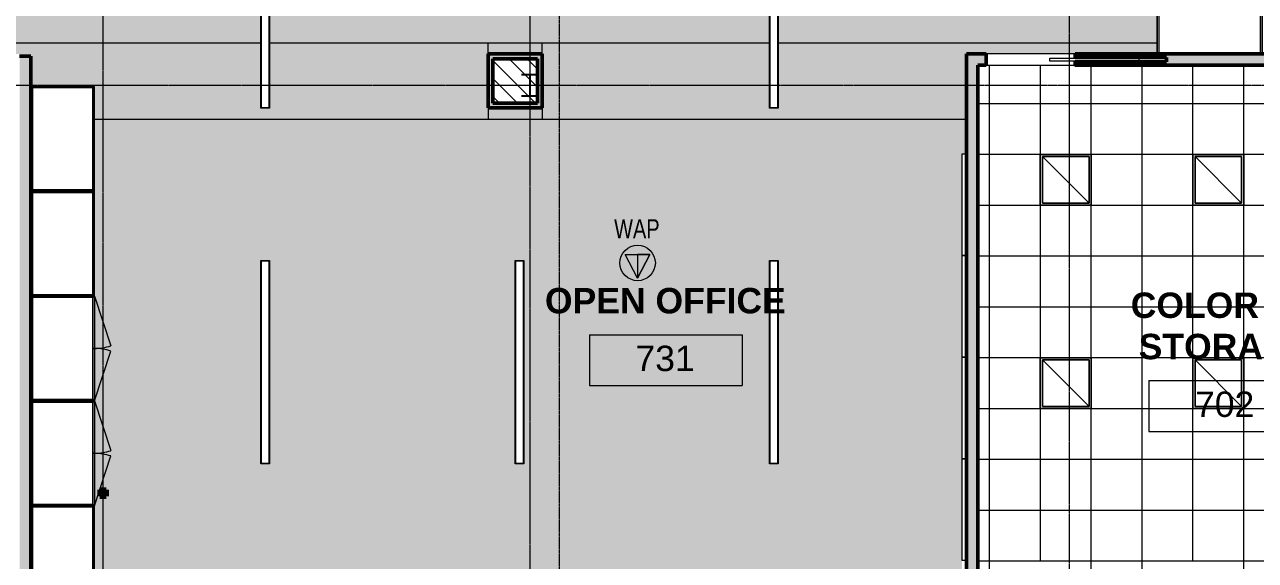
# Model space of a CAD drawing. Header units: inches. Extents: x -956 to 1409, y -1120 to 895.
# Drawn here: x -127 to 453, y 298 to 551 of the extents above; entities that cross this region are included whole.
import ezdxf

# ---------------------------------------------------------------- set-up
doc = ezdxf.new("R2010")
doc.units = ezdxf.units.IN
doc.header["$MEASUREMENT"] = 0
doc.linetypes.add('Grid Line', pattern=[0.875, 0.5, -0.125, 0.125, -0.125])
doc.linetypes.add('Grid Line 1_4_', pattern=[0.4375, 0.25, -0.0625, 0.0625, -0.0625])
for name, color, linetype, lineweight in [('A-ANNO-NOTE', 131, 'Continuous', 9), ('A-AREA-IDEN', 2, 'Continuous', 9), ('A-CLNG', 13, 'Continuous', 13), ('A-CLNG-PATT', 13, 'Continuous', 13), ('A-DETL-THIN', 151, 'Continuous', 9), ('A-DOOR', 31, 'Continuous', 13), ('A-DOOR-FRAM', 31, 'Continuous', 20), ('A-GENM', 13, 'Continuous', 13), ('A-WALL-PATT', 111, 'Continuous', 13), ('E-LITE-EQPM', 33, 'Continuous', 9), ('I-WALL', 2, 'Continuous', 13), ('Q-CASE', 31, 'Continuous', 9), ('S-COLS', 52, 'Continuous', 13), ('S-COLS-SYMB', 171, 'Continuous', 20), ('S-GRID', 1, 'Continuous', 9)]:
    doc.layers.add(name, color=color, linetype=linetype, lineweight=lineweight)
doc.styles.add('Arial_1', font='arial.ttf', dxfattribs={"width": 0.75, "height": 9})
doc.styles.add('Arial_2', font='arial.ttf', dxfattribs={"height": 12})
doc.styles.add('Arial_B', font='arialbd.ttf', dxfattribs={"height": 12})
pattern_1 = [(0, (0, 0), (30.72, 7.68), [1.267, -21.773, 1.267, -21.773, -122.88]), (0, (0, 0), (30.72, 7.68), [-46.08, 1.267, -44.813, 1.267, -21.773, -53.76]), (0, (0, 0), (30.72, 7.68), [-115.2, 1.267, -14.093, 1.267, -37.133]), (120, (11.52, 3.84), (-22.011075, 22.7643), [1.267, -21.773, 1.267, -21.773, -122.88]), (120, (11.52, 3.84), (-22.011075, 22.7643), [-46.08, 1.267, -44.813, 1.267, -21.773, -53.76]), (120, (11.52, 3.84), (-22.011075, 22.7643), [-115.2, 1.267, -14.093, 1.267, -37.133]), (240, (15.36, 19.2), (-8.708925, -30.4443), [1.267, -21.773, 1.267, -21.773, -122.88]), (240, (15.36, 19.2), (-8.708925, -30.4443), [-46.08, 1.267, -44.813, 1.267, -21.773, -53.76]), (240, (15.36, 19.2), (-8.708925, -30.4443), [-115.2, 1.267, -14.093, 1.267, -37.133])]

# ---------------------------------------------------------------- blocks, each defined once
blk = doc.blocks.new('Lighting - Pendant-Finelite-HP4-D - HP-4 D-8_-SO-3000K-120-FA-SC-3361575-7TH FLOOR TELECOM RCP')
at = {"layer": 'E-LITE-EQPM', "color": 9}
for p, q in [((48, 2), (-48, 2)), ((-48, 2), (-48, -2)), ((47.875, 1.875), (-47.875, 1.875)), ((-47.875, 1.875), (-47.875, -1.875)), ((-47.875, 1.875), (47.875, 1.875)), ((-47.875, -1.875), (-47.875, 1.875)), ((47.875, -1.875), (47.875, 1.875)), ((47.875, 1.875), (47.875, -1.875)), ((48, -2), (48, 2)), ((-48, -2), (48, -2)), ((-47.875, -1.875), (47.875, -1.875)), ((47.875, -1.875), (-47.875, -1.875))]:
    blk.add_line(p, q, dxfattribs=at)
blk = doc.blocks.new('Single-Pocket - 42_ x 96_-4614894-7TH FLOOR TELECOM RCP')
at = {"layer": 'A-DOOR', "color": 53, "lineweight": 20}
for p, q in [((-51, -0.69), (-51, 0.69)), ((-51, 0.69), (-9, 0.69)), ((-9, 0.69), (-9, -0.69)), ((-9, -0.69), (-51, -0.69))]:
    blk.add_line(p, q, dxfattribs=at)
at = {"layer": 'A-DOOR-FRAM', "color": 53}
for p, q in [((-21, 2.69), (-21, 0.96)), ((-20.25, 2.69), (-21, 2.69)), ((-21, 0.96), (-20.25, 0.96)), ((-20.25, 0.96), (-20.25, 2.69)), ((21.75, 2.69), (21, 2.69)), ((21, 2.69), (21, -2.69)), ((21.75, -2.69), (21.75, 2.69)), ((-21.04, -0.96), (-21.04, -2.69)), ((-20.25, -0.96), (-21.04, -0.96)), ((-21.04, -2.69), (-20.25, -2.69)), ((-20.25, -2.69), (-20.25, -0.96)), ((21, -2.69), (21.75, -2.69))]:
    blk.add_line(p, q, dxfattribs=at)
blk = doc.blocks.new('Generic Model Wood Closet - 2_-6__ x 4_-1 1_2__-3487227-7TH FLOOR TELECOM RCP')
at = {"layer": 'Q-CASE', "color": 9}
for p, q in [((-24.75, 15), (-1.25, 22.76)), ((24.75, 15), (1.25, 22.76)), ((24.75, 15), (-24.75, 15)), ((-24.75, 15), (-24.75, -15)), ((24, 14.25), (-24, 14.25)), ((-24, 14.25), (-24, -14.25)), ((24, -14.25), (24, 14.25)), ((24.75, -15), (24.75, 15)), ((-24.75, -15), (24.75, -15)), ((-24, -14.25), (24, -14.25))]:
    blk.add_line(p, q, dxfattribs=at)
at = {"layer": 'Q-CASE', "color": 53, "lineweight": 20}
for p, q in [((-24.75, 15), (0, 15)), ((-24.75, 14.25), (-24.75, 15)), ((0, 14.25), (-24.75, 14.25)), ((-24.75, -15), (-24.75, 14.25)), ((-24.75, 14.25), (-24, 14.25)), ((-24, 14.25), (-24, -14.25)), ((0, 15), (24.75, 15)), ((0, 14.25), (0, 15)), ((0, 15), (0, 14.25)), ((24.75, 14.25), (0, 14.25)), ((24, -14.25), (24, 14.25)), ((24, 14.25), (24.75, 14.25)), ((24.75, 15), (24.75, 14.25)), ((24.75, 14.25), (24.75, -15)), ((-24, -14.25), (24, -14.25))]:
    blk.add_line(p, q, dxfattribs=at)
at = {"layer": 'Q-CASE', "color": 9}
for centre, start, end in [((-24.75, 15), 360, 18.27483), ((24.75, 15), 161.72517, 180)]:
    blk.add_arc(centre, 24.75, start, end, dxfattribs=at)
blk = doc.blocks.new('Troffer Light - Prismatic - 2_x2__4 Lamp_ - 120V-4726274-7TH FLOOR TELECOM RCP')
at = {"layer": 'E-LITE-EQPM', "color": 9}
for p, q in [((-12.74, -14.34), (-12.74, 9.66)), ((-12.74, 9.66), (11.26, 9.66)), ((10.26, 8.66), (-11.74, 8.66)), ((-11.74, 8.66), (-11.74, -13.34)), ((-11.74, 8.66), (10.26, -13.34)), ((-11.74, -13.34), (-11.74, 8.66)), ((-11.74, 8.66), (10.26, 8.66)), ((10.26, -13.34), (10.26, 8.66)), ((10.26, 8.66), (10.26, -13.34)), ((11.26, 9.66), (11.26, -14.34)), ((11.26, -14.34), (-12.74, -14.34)), ((-11.74, -13.34), (10.26, -13.34)), ((10.26, -13.34), (-11.74, -13.34))]:
    blk.add_line(p, q, dxfattribs=at)
blk = doc.blocks.new('Generic Model Wood Closet - 2_-6__ x 4_-1 1_2__ - no doors-3515474-7TH FLOOR TELECOM RCP')
at = {"layer": 'Q-CASE', "color": 9}
for p, q in [((24.75, 15), (-24.75, 15)), ((-24.75, 15), (-24.75, -15)), ((24, 14.25), (-24, 14.25)), ((-24, 14.25), (-24, -14.25)), ((-24, 14.25), (24, 14.25)), ((24, -14.25), (24, 14.25)), ((24.75, -15), (24.75, 15)), ((-24.75, -15), (24.75, -15)), ((-24, -14.25), (24, -14.25))]:
    blk.add_line(p, q, dxfattribs=at)
at = {"layer": 'Q-CASE', "color": 53, "lineweight": 20}
for p, q in [((-24.75, -15), (-24.75, 14.25)), ((-24.75, 14.25), (-24, 14.25)), ((-24, 14.25), (-24, -14.25)), ((24, -14.25), (24, 14.25)), ((24, 14.25), (24.75, 14.25)), ((24.75, 14.25), (24.75, -15)), ((-24, -14.25), (24, -14.25))]:
    blk.add_line(p, q, dxfattribs=at)
blk = doc.blocks.new('HSS-Hollow Structural Section-Column - HSS3X3X5_16-4668757-7TH FLOOR TELECOM RCP')
at = {"layer": 'S-COLS-SYMB', "color": 254, "lineweight": 70}
for p, q in [((-1.5, 1.5), (1.5, 1.5)), ((-1.5, 1.5), (-1.5, -1.5)), ((1.5, 1.5), (1.5, -1.5)), ((-1.5, -1.5), (1.5, -1.5))]:
    blk.add_line(p, q, dxfattribs=at)
blk = doc.blocks.new('Acoustic Panel - Wall Mtd - 4_-0_ wide 2_ thick-4744655-7TH FLOOR TELECOM RCP')
at = {"layer": 'A-GENM', "color": 53, "lineweight": 20}
for p, q in [((315.04, 250.26), (315.04, 298.26)), ((315.04, 298.26), (317.04, 298.26)), ((317.04, 298.26), (317.04, 250.26)), ((317.04, 250.26), (315.04, 250.26))]:
    blk.add_line(p, q, dxfattribs=at)
blk = doc.blocks.new('18433_1 - AEO NY - CENTRAL_rvt-1-7TH FLOOR TELECOM RCP')
at = {"layer": 'A-CLNG-PATT'}
h = blk.add_hatch(dxfattribs=at)
h.set_pattern_fill('FP_12', color=253, style=0, pattern_type=2)
h.set_pattern_definition(pattern_1)
h.paths.add_polyline_path([(-261.08, -537.62), (-227.98, -537.62), (-227.98, -527.62), (-219.98, -527.62), (-219.98, -509.12), (-210.98, -509.12), (-210.98, -361.74), (-211.98, -361.74), (-211.98, -243.37), (-299.98, -243.37), (-299.98, -537.62)], flags=0)
h.paths.add_polyline_path([(-423.69, -537.62), (-356.48, -537.62), (-356.48, -525.62), (-323.98, -525.62), (-323.98, -537.62), (-305.35, -537.62), (-305.35, -525.37), (-321.35, -525.37), (-321.35, -427.37), (-305.35, -427.37), (-305.35, -243.37), (-386.84, -243.37), (-386.84, -318.61), (-390.84, -318.61), (-390.84, -243.37), (-496.9, -243.37), (-496.9, -318.61), (-500.9, -318.61), (-500.9, -243.37), (-562.04, -243.37), (-562.04, -427.37), (-500.9, -427.37), (-500.9, -402.61), (-496.9, -402.61), (-496.9, -427.37), (-390.84, -427.37), (-390.84, -402.61), (-386.84, -402.61), (-386.84, -427.37), (-370.04, -427.37), (-370.04, -525.37), (-578.04, -525.37), (-578.04, -243.37), (-578.35, -243.37), (-578.35, -528.62), (-563.48, -528.62), (-563.48, -537.62)], flags=0)
h.paths.add_polyline_path([(-349.48, -537.62), (-349.48, -529.87), (-352.23, -529.87), (-352.23, -537.62)], flags=0)
h.paths.add_polyline_path([(-567.73, -537.62), (-567.73, -532.87), (-578.07, -532.87), (-578.07, -537.62), (-572.48, -537.62)], flags=0)
h.paths.add_polyline_path([(-606.23, -537.62), (-602.07, -537.62), (-602.07, -532.87), (-606.23, -532.87), (-606.23, -535.37)], flags=0)
h.paths.add_polyline_path([(-817.07, -535.37), (-610.48, -535.37), (-610.48, -528.62), (-583.23, -528.62), (-583.23, -526.62), (-662.91, -526.62), (-662.91, -498.61), (-665.8, -498.61), (-665.8, -402.61), (-661.8, -402.61), (-661.8, -428.62), (-583.23, -428.62), (-583.23, -422.62), (-598.91, -422.62), (-598.91, -386.62), (-662.91, -386.62), (-662.91, -318.61), (-665.8, -318.61), (-665.8, -243.37), (-666.35, -243.37), (-666.35, -246.62), (-730.35, -246.62), (-730.35, -243.37), (-762.35, -243.37), (-762.35, -246.62), (-771.86, -246.62), (-771.86, -288.62), (-694.91, -288.62), (-694.91, -386.62), (-790.91, -386.62), (-790.91, -288.62), (-775.86, -288.62), (-775.86, -246.62), (-842.35, -246.62), (-842.35, -243.37), (-853.35, -243.37), (-853.35, -535.37)], flags=0)
h.paths.add_polyline_path([(-748.89, -526.62), (-850.85, -526.62), (-850.85, -428.62), (-706.85, -428.62), (-706.85, -526.62), (-738.85, -526.62)], flags=0)
h.paths.add_polyline_path([(-255.48, -481.68), (-256.53, -481.54), (-257.51, -481.14), (-258.35, -480.49), (-259, -479.65), (-259.4, -478.67), (-259.54, -477.62), (-259.4, -476.57), (-259, -475.59), (-258.35, -474.75), (-257.51, -474.1), (-256.53, -473.7), (-255.48, -473.56), (-254.43, -473.7), (-253.45, -474.1), (-252.6, -474.75), (-251.96, -475.59), (-251.55, -476.57), (-251.41, -477.62), (-251.55, -478.67), (-251.96, -479.65), (-252.6, -480.49), (-253.45, -481.14), (-254.43, -481.54)], flags=0)
h.paths.add_polyline_path([(-255.48, -421.68), (-256.53, -421.54), (-257.51, -421.14), (-258.35, -420.49), (-259, -419.65), (-259.4, -418.67), (-259.54, -417.62), (-259.4, -416.57), (-259, -415.59), (-258.35, -414.75), (-257.51, -414.1), (-256.53, -413.7), (-255.48, -413.56), (-254.43, -413.7), (-253.45, -414.1), (-252.6, -414.75), (-251.96, -415.59), (-251.55, -416.57), (-251.41, -417.62), (-251.55, -418.67), (-251.96, -419.65), (-252.6, -420.49), (-253.45, -421.14), (-254.43, -421.54)], flags=0)
h.paths.add_polyline_path([(-255.48, -361.68), (-256.53, -361.54), (-257.51, -361.14), (-258.35, -360.49), (-259, -359.65), (-259.4, -358.67), (-259.54, -357.62), (-259.4, -356.57), (-259, -355.59), (-258.35, -354.75), (-257.51, -354.1), (-256.53, -353.7), (-255.48, -353.56), (-254.43, -353.7), (-253.45, -354.1), (-252.6, -354.75), (-251.96, -355.59), (-251.55, -356.57), (-251.41, -357.62), (-251.55, -358.67), (-251.96, -359.65), (-252.6, -360.49), (-253.45, -361.14), (-254.43, -361.54)], flags=0)
h.paths.add_polyline_path([(-255.48, -301.68), (-256.53, -301.54), (-257.51, -301.14), (-258.35, -300.49), (-259, -299.65), (-259.4, -298.67), (-259.54, -297.62), (-259.4, -296.57), (-259, -295.59), (-258.35, -294.75), (-257.51, -294.1), (-256.53, -293.7), (-255.48, -293.56), (-254.43, -293.7), (-253.45, -294.1), (-252.6, -294.75), (-251.96, -295.59), (-251.55, -296.57), (-251.41, -297.62), (-251.55, -298.67), (-251.96, -299.65), (-252.6, -300.49), (-253.45, -301.14), (-254.43, -301.54)], flags=0)
h.paths.add_polyline_path([(-629, -288.62), (-598.91, -288.62), (-598.91, -252.62), (-583.23, -252.62), (-583.23, -243.37), (-661.8, -243.37), (-661.8, -288.62), (-630.91, -288.62)], flags=0)
h.paths.add_polyline_path([(-305.35, -207.37), (-305.35, -197.62), (-363.1, -197.62), (-363.1, -207.37), (-315.1, -207.37)], flags=0)
h.paths.add_polyline_path([(-220.43, -207.37), (-211.98, -207.37), (-211.98, -186.24), (-210.98, -186.24), (-210.98, -48.37), (45.27, -48.37), (45.27, -53.62), (99.27, -53.62), (99.27, -48.37), (317.04, -48.37), (317.04, 11.88), (228.2, 11.88), (228.2, 5.39), (224.2, 5.39), (224.2, 11.88), (-11.8, 11.88), (-11.8, 5.39), (-15.8, 5.39), (-15.8, 11.88), (-337.6, 11.88), (-337.6, 6.63), (-412.8, 6.63), (-412.8, 5.39), (-416.8, 5.39), (-416.8, 6.63), (-532.8, 6.63), (-532.8, 5.39), (-536.8, 5.39), (-536.8, 6.63), (-652.8, 6.63), (-652.8, 5.39), (-656.8, 5.39), (-656.8, 6.63), (-772.86, 6.63), (-772.86, 5.39), (-776.86, 5.39), (-776.86, 6.63), (-853.35, 6.63), (-853.35, -192.24), (-838.91, -192.24), (-838.91, -190.24), (-318.91, -190.24), (-318.91, -192.24), (-299.98, -192.24), (-299.98, -207.37), (-261.08, -207.37)], flags=0)
h.paths.add_polyline_path([(-583.23, -207.37), (-583.23, -197.62), (-666.35, -197.62), (-666.35, -207.37), (-586.29, -207.37)], flags=0)
h.paths.add_polyline_path([(-748.89, -207.37), (-730.35, -207.37), (-730.35, -197.62), (-762.35, -197.62), (-762.35, -207.37)], flags=0)
h.paths.add_polyline_path([(-578.35, -207.37), (-559.1, -207.37), (-559.1, -197.62), (-578.35, -197.62), (-578.35, -199.29)], flags=0)
h.paths.add_polyline_path([(-853.35, -207.37), (-842.35, -207.37), (-842.35, -197.62), (-853.35, -197.62)], flags=0)
h.paths.add_polyline_path([(-776.67, -162.61), (-776.8, -162.61), (-776.8, -66.61), (-772.8, -66.61), (-772.8, -162.61), (-772.92, -162.61)], flags=0)
h.paths.add_polyline_path([(-656.8, -162.61), (-656.8, -66.61), (-652.8, -66.61), (-652.8, -162.61), (-656.67, -162.61)], flags=0)
h.paths.add_polyline_path([(-536.8, -162.61), (-536.8, -66.61), (-532.8, -66.61), (-532.8, -162.61), (-536.67, -162.61)], flags=0)
h.paths.add_polyline_path([(-412.92, -162.61), (-416.8, -162.61), (-416.8, -66.61), (-412.8, -66.61), (-412.8, -162.61), (-412.92, -162.61)], flags=0)
h.paths.add_polyline_path([(-280.8, -162.61), (-284.8, -162.61), (-284.8, -66.61), (-280.8, -66.61), (-280.8, -162.49)], flags=0)
h.paths.add_polyline_path([(93.65, 37.38), (224.2, 37.38), (224.2, 101.39), (228.2, 101.39), (228.2, 37.38), (317.04, 37.38), (317.04, 58.26), (315.04, 58.26), (315.04, 261.88), (228.2, 261.88), (228.2, 173.39), (224.2, 173.39), (224.2, 261.88), (-11.8, 261.88), (-11.8, 173.39), (-15.8, 173.39), (-15.8, 261.88), (-95.08, 261.88), (-95.08, 225.07), (-94.33, 225.05), (-94.33, 126.07), (-95.08, 126.07), (-95.08, 37.38), (-15.8, 37.38), (-15.8, 101.39), (-11.8, 101.39), (-11.8, 37.38), (91.4, 37.38)], flags=0)
h.paths.add_polyline_path([(-748.89, 42.63), (-656.8, 42.63), (-656.8, 101.39), (-652.8, 101.39), (-652.8, 42.63), (-536.8, 42.63), (-536.8, 101.39), (-532.8, 101.39), (-532.8, 42.63), (-416.8, 42.63), (-416.8, 101.39), (-412.8, 101.39), (-412.8, 42.63), (-340.48, 42.63), (-340.48, 256.63), (-412.8, 256.63), (-412.8, 173.39), (-416.8, 173.39), (-416.8, 256.63), (-532.8, 256.63), (-532.8, 173.39), (-536.8, 173.39), (-536.8, 256.63), (-652.8, 256.63), (-652.8, 173.39), (-656.8, 173.39), (-656.8, 256.63), (-772.8, 256.63), (-772.8, 173.39), (-776.8, 173.39), (-776.8, 256.63), (-853.35, 256.63), (-853.35, 42.63), (-776.86, 42.63), (-776.86, 101.39), (-772.86, 101.39), (-772.86, 42.63)], flags=0)
h.paths.add_polyline_path([(108.08, 52.39), (104.2, 52.39), (104.2, 100.39), (108.2, 100.39), (108.2, 52.39)], flags=0)
h.paths.add_polyline_path([(104.33, 173.39), (104.2, 173.39), (104.2, 221.39), (108.2, 221.39), (108.2, 173.39), (104.77, 173.39)], flags=0)
h.paths.add_polyline_path([(-95.08, 287.38), (315.04, 287.38), (315.04, 490.26), (317.04, 490.26), (317.04, 506.51), (-95.08, 506.51), (-95.08, 423.07), (-94.33, 423.05), (-94.33, 324.07), (-95.08, 324.07), (-95.08, 303.01)], flags=0)
h.paths.add_polyline_path([(-830.19, 292.63), (-340.48, 292.63), (-340.48, 506.63), (-853.35, 506.63), (-853.35, 292.63)], flags=0)
h.paths.add_polyline_path([(-772.92, 341.39), (-776.8, 341.39), (-776.8, 437.39), (-772.8, 437.39), (-772.8, 341.39)], flags=0)
h.paths.add_polyline_path([(-656.67, 341.39), (-656.8, 341.39), (-656.8, 437.39), (-652.8, 437.39), (-652.8, 341.39), (-652.92, 341.39)], flags=0)
h.paths.add_polyline_path([(-536.8, 341.39), (-536.8, 437.39), (-532.8, 437.39), (-532.8, 341.39), (-536.67, 341.39)], flags=0)
h.paths.add_polyline_path([(-412.92, 341.39), (-416.8, 341.39), (-416.8, 437.39), (-412.8, 437.39), (-412.8, 341.39)], flags=0)
h.paths.add_polyline_path([(-15.67, 343.86), (-15.8, 343.86), (-15.8, 439.86), (-11.8, 439.86), (-11.8, 343.86), (-11.92, 343.86)], flags=0)
h.paths.add_polyline_path([(108.2, 343.86), (104.2, 343.86), (104.2, 439.86), (108.2, 439.86), (108.2, 343.98)], flags=0)
h.paths.add_polyline_path([(224.33, 343.86), (224.2, 343.86), (224.2, 439.86), (228.2, 439.86), (228.2, 343.86), (226.73, 343.86)], flags=0)
h.paths.add_polyline_path([(389.33, 542.63), (407.03, 542.63), (407.03, 567.38), (464.2, 567.38), (464.2, 607.86), (468.2, 607.86), (468.2, 567.38), (554.2, 567.38), (554.2, 607.86), (558.2, 607.86), (558.2, 559.86), (555.53, 559.86), (555.53, 542.63), (589.87, 542.63), (589.87, 797.38), (-167.83, 797.38), (-167.83, 645.01), (-334.83, 645.01), (-334.83, 797.38), (-851.35, 797.38), (-851.35, 795.38), (-853.35, 795.38), (-853.35, 542.63), (-776.86, 542.63), (-776.86, 605.39), (-772.86, 605.39), (-772.86, 542.63), (-656.8, 542.63), (-656.8, 605.39), (-652.8, 605.39), (-652.8, 542.63), (-536.8, 542.63), (-536.8, 605.39), (-532.8, 605.39), (-532.8, 542.63), (-416.8, 542.63), (-416.8, 605.39), (-412.8, 605.39), (-412.8, 542.63), (-15.8, 542.63), (-15.8, 607.86), (-11.8, 607.86), (-11.8, 542.63), (224.2, 542.63), (224.2, 607.86), (228.2, 607.86), (228.2, 542.63), (348.68, 542.63)], flags=0)
h.paths.add_polyline_path([(-251.92, 559.86), (-255.8, 559.86), (-255.8, 607.86), (-251.8, 607.86), (-251.8, 559.86)], flags=0)
h.paths.add_polyline_path([(-131.92, 559.86), (-135.8, 559.86), (-135.8, 607.86), (-131.8, 607.86), (-131.8, 559.86)], flags=0)
h.paths.add_polyline_path([(104.2, 559.86), (104.2, 607.86), (108.2, 607.86), (108.2, 559.86), (104.33, 559.86)], flags=0)
h.paths.add_polyline_path([(344.33, 559.86), (344.2, 559.86), (344.2, 607.86), (348.2, 607.86), (348.2, 559.86), (348.08, 559.86)], flags=0)
h.paths.add_polyline_path([(-776.8, 677.39), (-776.8, 773.39), (-772.8, 773.39), (-772.8, 677.39), (-776.67, 677.39)], flags=0)
h.paths.add_polyline_path([(-652.92, 677.39), (-656.8, 677.39), (-656.8, 773.39), (-652.8, 773.39), (-652.8, 677.39)], flags=0)
h.paths.add_polyline_path([(-532.92, 677.39), (-536.8, 677.39), (-536.8, 773.39), (-532.8, 773.39), (-532.8, 677.39), (-532.92, 677.39)], flags=0)
h.paths.add_polyline_path([(-416.8, 679.86), (-416.8, 775.86), (-412.8, 775.86), (-412.8, 679.86), (-416.67, 679.86)], flags=0)
h.paths.add_polyline_path([(-131.8, 679.86), (-135.8, 679.86), (-135.8, 775.86), (-131.8, 775.86), (-131.8, 679.98)], flags=0)
h.paths.add_polyline_path([(-15.8, 679.86), (-15.8, 775.86), (-11.8, 775.86), (-11.8, 679.86), (-15.67, 679.86)], flags=0)
h.paths.add_polyline_path([(108.08, 679.86), (104.2, 679.86), (104.2, 775.86), (108.2, 775.86), (108.2, 679.86)], flags=0)
h.paths.add_polyline_path([(228.2, 679.86), (224.2, 679.86), (224.2, 775.86), (228.2, 775.86), (228.2, 679.98)], flags=0)
h.paths.add_polyline_path([(348.08, 679.86), (344.2, 679.86), (344.2, 775.86), (348.2, 775.86), (348.2, 679.86), (348.08, 679.86)], flags=0)
h.paths.add_polyline_path([(464.2, 679.86), (464.2, 775.86), (468.2, 775.86), (468.2, 679.86), (464.33, 679.86)], flags=0)
h.paths.add_polyline_path([(-848.88, 741.36), (-848.94, 741.36), (-848.93, 789.36), (-848.49, 789.36), (-848.5, 741.36), (-848.88, 741.36)], flags=0)
h = blk.add_hatch(dxfattribs=at)
h.set_pattern_fill('FP_13', color=253, style=0, pattern_type=2)
h.set_pattern_definition(pattern_1)
h.paths.add_polyline_path([(317.04, 506.51), (317.04, 537.38), (407.03, 537.38), (407.03, 542.63), (228.2, 542.63), (228.2, 511.86), (224.2, 511.86), (224.2, 542.63), (-11.8, 542.63), (-11.8, 511.86), (-15.8, 511.86), (-15.8, 542.63), (-337.6, 542.61), (-337.6, 537.38), (-129.71, 537.38), (-129.71, 536.38), (-124.33, 536.38), (-124.33, 522.07), (-95.08, 522.07), (-95.08, 506.51), (308.03, 506.51)], flags=0)
h.paths.add_polyline_path([(91.4, 511.88), (91.4, 537.38), (116.9, 537.38), (116.9, 511.88), (93.65, 511.88)], flags=0)
h.paths.add_polyline_path([(572.26, 537.38), (589.87, 537.38), (589.87, 542.63), (555.53, 542.63), (555.53, 537.38), (559.68, 537.38)], flags=0)
h = blk.add_hatch(dxfattribs=at)
h.set_pattern_fill('FP_16', color=253, style=0, pattern_type=2)
h.set_pattern_definition([(90, (-272.086, -254.018), (24, -1e-15), []), (0, (-272.086, -254.018), (0, -24), [])])
h.paths.add_polyline_path([(322.42, 232.76), (549.41, 232.76), (549.41, 532.01), (322.42, 532.01), (322.42, 233.76)], flags=0)
h.paths.add_polyline_path([(375.91, 273.98), (351.91, 273.98), (351.91, 297.98), (375.91, 297.98)], flags=0)
h.paths.add_polyline_path([(447.91, 273.98), (423.91, 273.98), (423.91, 297.98), (447.91, 297.98)], flags=0)
h.paths.add_polyline_path([(519.91, 273.98), (495.91, 273.98), (495.91, 297.98), (519.91, 297.98)], flags=0)
h.paths.add_polyline_path([(375.91, 369.98), (351.91, 369.98), (351.91, 393.98), (375.91, 393.98), (375.91, 372.27)], flags=0)
h.paths.add_polyline_path([(447.91, 369.98), (423.91, 369.98), (423.91, 393.98), (447.91, 393.98), (447.91, 372.27)], flags=0)
h.paths.add_polyline_path([(519.91, 369.98), (495.91, 369.98), (495.91, 393.98), (519.91, 393.98), (519.91, 372.27)], flags=0)
h.paths.add_polyline_path([(375.91, 465.98), (351.91, 465.98), (351.91, 489.98), (375.91, 489.98)], flags=0)
h.paths.add_polyline_path([(447.91, 465.98), (423.91, 465.98), (423.91, 489.98), (447.91, 489.98)], flags=0)
h.paths.add_polyline_path([(511.28, 465.98), (495.91, 465.98), (495.91, 489.98), (519.91, 489.98), (519.91, 465.98)], flags=0)
at = {"layer": 'A-WALL-PATT'}
for points in [[(-129.71, 11.88), (-124.33, 11.88), (-124.33, 536.38), (-129.71, 536.38), (-129.71, 17.26)], [(91.4, 514.13), (93.65, 514.13), (93.65, 537.38), (91.4, 537.38)], [(93.65, 535.13), (114.65, 535.13), (114.65, 537.38), (93.65, 537.38)], [(116.9, 511.88), (116.9, 537.38), (114.65, 537.38), (114.65, 511.88)], [(317.04, 42.01), (322.42, 42.01), (322.42, 532.01), (317.04, 532.01), (317.04, 60.61)], [(104.77, 511.88), (114.65, 511.88), (114.65, 514.13), (91.4, 514.13), (91.4, 511.88)]]:
    blk.add_hatch(color=253, dxfattribs=at).paths.add_polyline_path(points, flags=0)
h = blk.add_hatch(color=253, dxfattribs=at)
h.paths.add_polyline_path([(615.18, 532.01), (615.18, 537.38), (601.68, 537.38), (601.68, 532.01), (612.91, 532.01)], flags=0)
h.paths.add_polyline_path([(551.93, 532.01), (559.68, 532.01), (559.68, 533.73), (516.68, 533.73), (516.68, 535.66), (559.68, 535.66), (559.68, 537.38), (368.42, 537.38), (368.42, 535.66), (411.42, 535.66), (411.42, 533.73), (368.42, 533.73), (368.42, 532.01), (549.41, 532.01)], flags=0)
h.paths.add_polyline_path([(317.04, 532.01), (326.42, 532.01), (326.42, 537.38), (317.04, 537.38)], flags=0)
at = {"layer": 'S-COLS', "lineweight": 9}
h = blk.add_hatch(dxfattribs=at)
h.set_pattern_fill('FP_1', color=9, style=0, pattern_type=2)
h.set_pattern_definition([(135, (0, 0), (-4.24264, -4.24264), [])])
h.paths.add_polyline_path([(93.65, 514.13), (114.65, 514.13), (114.65, 535.13), (93.65, 535.13)], flags=0)
at = {"layer": 'A-CLNG', "color": 253}
for p, q in [((-337.6, 542.63), (-15.8, 542.63)), ((-11.8, 542.63), (224.2, 542.63)), ((228.2, 542.63), (407.03, 542.63)), ((317.04, 506.51), (-95.08, 506.51)), ((375.91, 489.98), (351.91, 489.98)), ((351.91, 489.98), (351.91, 465.98)), ((375.91, 465.98), (375.91, 489.98)), ((447.91, 489.98), (423.91, 489.98)), ((423.91, 489.98), (423.91, 465.98)), ((447.91, 465.98), (447.91, 489.98)), ((351.91, 465.98), (375.91, 465.98)), ((423.91, 465.98), (447.91, 465.98)), ((375.91, 393.98), (351.91, 393.98)), ((351.91, 393.98), (351.91, 369.98)), ((375.91, 369.98), (375.91, 393.98)), ((447.91, 393.98), (423.91, 393.98)), ((423.91, 393.98), (423.91, 369.98)), ((447.91, 369.98), (447.91, 393.98)), ((351.91, 369.98), (375.91, 369.98)), ((423.91, 369.98), (447.91, 369.98))]:
    blk.add_line(p, q, dxfattribs=at)
at = {"layer": 'A-DETL-THIN', "color": 9}
for p, q in [((91.4, 537.38), (91.4, 542.63)), ((116.9, 537.38), (116.9, 542.63)), ((91.4, 511.88), (91.4, 506.51)), ((116.9, 511.88), (116.9, 506.51))]:
    blk.add_line(p, q, dxfattribs=at)
at = {"layer": 'I-WALL', "color": 133, "lineweight": 50}
for p, q in [((-129.71, 536.38), (-124.33, 536.38)), ((-124.33, 536.38), (-124.33, 11.88)), ((91.4, 514.13), (91.4, 537.38)), ((91.4, 537.38), (93.65, 537.38)), ((93.65, 537.38), (114.65, 537.38)), ((93.65, 535.13), (93.65, 514.13)), ((114.65, 535.13), (93.65, 535.13)), ((114.65, 537.38), (116.9, 537.38)), ((114.65, 514.13), (114.65, 535.13)), ((116.9, 537.38), (116.9, 511.88)), ((317.04, 537.38), (326.42, 537.38)), ((317.04, 532.01), (317.04, 537.38)), ((326.42, 537.38), (326.42, 532.01)), ((368.42, 537.38), (559.68, 537.38)), ((368.42, 535.66), (368.42, 537.38)), ((411.42, 535.66), (368.42, 535.66)), ((411.42, 533.73), (411.42, 535.66)), ((317.04, 42.01), (317.04, 532.01)), ((322.42, 532.01), (322.42, 232.76)), ((326.42, 532.01), (322.42, 532.01)), ((368.42, 532.01), (368.42, 533.73)), ((368.42, 533.73), (411.42, 533.73)), ((549.41, 532.01), (368.42, 532.01)), ((91.4, 511.88), (91.4, 514.13)), ((114.65, 511.88), (91.4, 511.88)), ((93.65, 514.13), (114.65, 514.13)), ((116.9, 511.88), (114.65, 511.88))]:
    blk.add_line(p, q, dxfattribs=at)
at = {"layer": 'I-WALL', "color": 253}
for p, q in [((368.42, 537.38), (326.42, 537.38)), ((326.42, 532.01), (368.42, 532.01))]:
    blk.add_line(p, q, dxfattribs=at)
at = {"layer": 'S-COLS', "color": 53, "lineweight": 20}
for p, q in [((93.65, 514.13), (93.65, 535.13)), ((93.65, 535.13), (114.65, 535.13)), ((114.65, 535.13), (114.65, 514.13)), ((114.65, 514.13), (93.65, 514.13))]:
    blk.add_line(p, q, dxfattribs=at)
at = {"layer": 'S-GRID', "linetype": 'Grid Line 1_4_'}
for p, q in [((-90.32, -477.87), (-90.32, 870.85)), ((111.15, -529.37), (111.15, 870.85)), ((365.68, -285.52), (365.68, 870.85)), ((965.79, 522.51), (-931.82, 522.51))]:
    blk.add_line(p, q, dxfattribs=at)
at = {"color": 9, "lineweight": 9, "extrusion": (0, 0, -1), "rotation": 269.9999999999999}
for p in [(13.8, 559.86), (-226.2, 559.86), (13.8, 391.86), (-106.2, 391.86), (-226.2, 391.86)]:
    blk.add_blockref('Lighting - Pendant-Finelite-HP4-D - HP-4 D-8_-SO-3000K-120-FA-SC-3361575-7TH FLOOR TELECOM RCP', p, dxfattribs=at)
at = {"color": 9, "lineweight": 9}
for name, p in [('Generic Model Wood Closet - 2_-6__ x 4_-1 1_2__-3487227-7TH FLOOR TELECOM RCP', (431.78, 552.38)), ('Acoustic Panel - Wall Mtd - 4_-0_ wide 2_ thick-4744655-7TH FLOOR TELECOM RCP', (0, 192)), ('Troffer Light - Prismatic - 2_x2__4 Lamp_ - 120V-4726274-7TH FLOOR TELECOM RCP', (364.65, 480.32)), ('Troffer Light - Prismatic - 2_x2__4 Lamp_ - 120V-4726274-7TH FLOOR TELECOM RCP', (436.65, 480.32)), ('Acoustic Panel - Wall Mtd - 4_-0_ wide 2_ thick-4744655-7TH FLOOR TELECOM RCP', (0, 144)), ('Acoustic Panel - Wall Mtd - 4_-0_ wide 2_ thick-4744655-7TH FLOOR TELECOM RCP', (0, 96)), ('Troffer Light - Prismatic - 2_x2__4 Lamp_ - 120V-4726274-7TH FLOOR TELECOM RCP', (364.65, 384.32)), ('Troffer Light - Prismatic - 2_x2__4 Lamp_ - 120V-4726274-7TH FLOOR TELECOM RCP', (436.65, 384.32)), ('Acoustic Panel - Wall Mtd - 4_-0_ wide 2_ thick-4744655-7TH FLOOR TELECOM RCP', (0, 48)), ('HSS-Hollow Structural Section-Column - HSS3X3X5_16-4668757-7TH FLOOR TELECOM RCP', (-90.32, 330.13))]:
    blk.add_blockref(name, p, dxfattribs=at)
for name, p, rotation in [('Single-Pocket - 42_ x 96_-4614894-7TH FLOOR TELECOM RCP', (347.42, 534.69), 180), ('Generic Model Wood Closet - 2_-6__ x 4_-1 1_2__ - no doors-3515474-7TH FLOOR TELECOM RCP', (-109.33, 497.32), 269.9999999999992), ('Generic Model Wood Closet - 2_-6__ x 4_-1 1_2__ - no doors-3515474-7TH FLOOR TELECOM RCP', (-109.33, 447.82), 269.9999999999992), ('Generic Model Wood Closet - 2_-6__ x 4_-1 1_2__-3487227-7TH FLOOR TELECOM RCP', (-109.33, 398.32), 269.9999999999992), ('Generic Model Wood Closet - 2_-6__ x 4_-1 1_2__-3487227-7TH FLOOR TELECOM RCP', (-109.33, 348.82), 269.9999999999992), ('Generic Model Wood Closet - 2_-6__ x 4_-1 1_2__ - no doors-3515474-7TH FLOOR TELECOM RCP', (-109.33, 299.32), 269.9999999999992)]:
    blk.add_blockref(name, p, dxfattribs=dict(at, rotation=rotation))
blk = doc.blocks.new('W-Wide Flange-Column - W10X49-819827-7TH FLOOR TELECOM RCP')
at = {"layer": 'S-COLS-SYMB', "color": 43, "lineweight": 25}
for p, q in [((-4.01, 5.05), (4.01, 5.05)), ((0, 5.05), (0, -5.05)), ((-4.01, -5.05), (4.01, -5.05))]:
    blk.add_line(p, q, dxfattribs=at)
blk = doc.blocks.new('5649_structural model_2019_rvt-1-7TH FLOOR TELECOM RCP')
at = {"layer": 'S-GRID', "linetype": 'Grid Line', "lineweight": 13}
for p, q in [((-90.32, -485.24), (-90.32, 774.85)), ((111.15, -1013.39), (111.15, 774.85)), ((124.9, 774.85), (124.9, -999.91)), ((365.68, -189.52), (365.68, 774.85)), ((869.79, 522.51), (-835.82, 522.51))]:
    blk.add_line(p, q, dxfattribs=at)
at = {"color": 63, "lineweight": 13, "rotation": 180}
blk.add_blockref('W-Wide Flange-Column - W10X49-819827-7TH FLOOR TELECOM RCP', (111.15, 522.51), dxfattribs=at)
blk = doc.blocks.new('Room Tag - Room Tag-84095-7TH FLOOR TELECOM RCP')
at = {"layer": 'A-AREA-IDEN'}
for p, q in [((-0.375, -0.0625), (-0.375, -0.3125)), ((-0.375, -0.0625), (0.375, -0.0625)), ((0.375, -0.0625), (0.375, -0.3125)), ((-0.375, -0.3125), (0.375, -0.3125))]:
    blk.add_line(p, q, dxfattribs=at)

msp = doc.modelspace()

# ---------------------------------------------------------------- hatches: boundary and pattern name
at = {"layer": 'A-ANNO-NOTE'}
msp.add_hatch(color=256, dxfattribs=at).paths.add_polyline_path([(161.91, 431.46), (161.91, 442.71), (167.72, 442.71), (167.11, 441.53)], flags=0)

# ---------------------------------------------------------------- linework, layer by layer
at = {"layer": 'A-ANNO-NOTE', "lineweight": 20}
for p, q in [((156.11, 442.71), (167.72, 442.71)), ((161.91, 431.46), (156.11, 442.71)), ((167.72, 442.71), (161.91, 431.46))]:
    msp.add_line(p, q, dxfattribs=at)
at = {"layer": 'A-ANNO-NOTE'}
for p, q in [((161.91, 431.46), (167.72, 442.71)), ((167.72, 442.71), (161.91, 442.71)), ((161.91, 442.71), (161.91, 431.46)), ((161.91, 442.71), (161.91, 431.46))]:
    msp.add_line(p, q, dxfattribs=at)
msp.add_circle((161.91, 438.68), 8.37, dxfattribs=at)

# ---------------------------------------------------------------- block references
at = {"lineweight": 5}
for name in ['18433_1 - AEO NY - CENTRAL_rvt-1-7TH FLOOR TELECOM RCP', '5649_structural model_2019_rvt-1-7TH FLOOR TELECOM RCP']:
    msp.add_blockref(name, (0, 0), dxfattribs=at)
at = {"layer": 'A-AREA-IDEN', "xscale": 95.99999999999994, "yscale": 95.99999999999994, "zscale": 95.99999999999994}
for p in [(175.17, 410.82), (439.19, 389.16)]:
    msp.add_blockref('Room Tag - Room Tag-84095-7TH FLOOR TELECOM RCP', p, dxfattribs=at)

# ---------------------------------------------------------------- texts
at = {"layer": 'A-ANNO-NOTE', "insert": (150.82, 459.36), "char_height": 9, "width": 26.8155, "attachment_point": 1, "style": 'Arial_1'}
msp.add_mtext('WAP', dxfattribs=at)
at = {"layer": 'A-AREA-IDEN', "char_height": 12, "attachment_point": 1}
for s, insert, width, style in [('OPEN OFFICE', (118.18, 426.89), 137.865, 'Arial_B'), ('COLOR HD', (394.57, 424.74), 107.868, 'Arial_B'), ('STORAGE', (398.32, 405.24), 99.081, 'Arial_B'), ('731', (160.89, 399.64), 33.633, 'Arial_2'), ('702', (424.91, 377.99), 33.633, 'Arial_2')]:
    msp.add_mtext(s, dxfattribs=dict(at, insert=insert, width=width, style=style))

doc.saveas('drawing.dxf')
